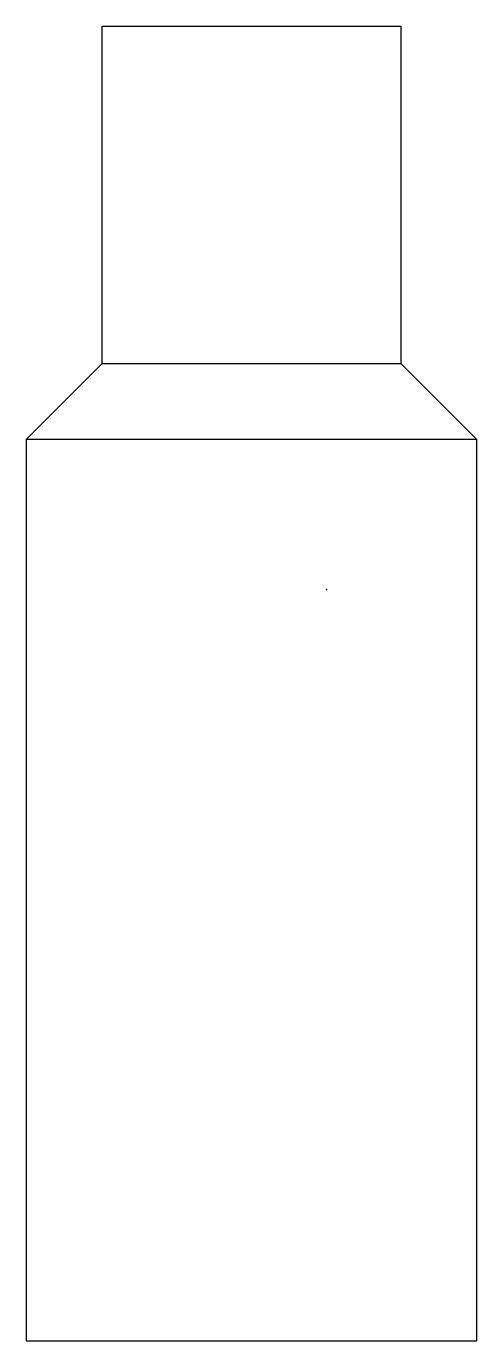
# Model space of a CAD drawing. Header units: millimetres. Extents: x -40 to 20, y -100 to 75.
import ezdxf

# ---------------------------------------------------------------- set-up
doc = ezdxf.new("R2010")
doc.units = ezdxf.units.MM
doc.header["$MEASUREMENT"] = 0
doc.layers.add('Untitled v8 v1_Untitled v9_Sketch5', color=7, linetype='Continuous')
doc.layers.add('Untitled v8 v1_Untitled v9_Sketch6', color=7, linetype='Continuous')

msp = doc.modelspace()

# ---------------------------------------------------------------- linework, layer by layer
at = {"layer": 'Untitled v8 v1_Untitled v9_Sketch5'}
for p, q in [((-29.91, 30.09), (-29.91, 75)), ((-29.91, 75), (9.91, 75)), ((9.91, 75), (9.91, 30.09)), ((-40, 20), (-29.91, 30.09)), ((-29.91, 30.09), (9.91, 30.09)), ((9.91, 30.09), (20, 20)), ((-40, 20), (-40, -100)), ((20, 20), (-40, 20)), ((20, -100), (20, 20)), ((-40, -100), (20, -100))]:
    msp.add_line(p, q, dxfattribs=at)
msp.add_point((0, 0), dxfattribs=at)
at = {"layer": 'Untitled v8 v1_Untitled v9_Sketch6'}
msp.add_point((0, 0), dxfattribs=at)

doc.saveas('drawing.dxf')
